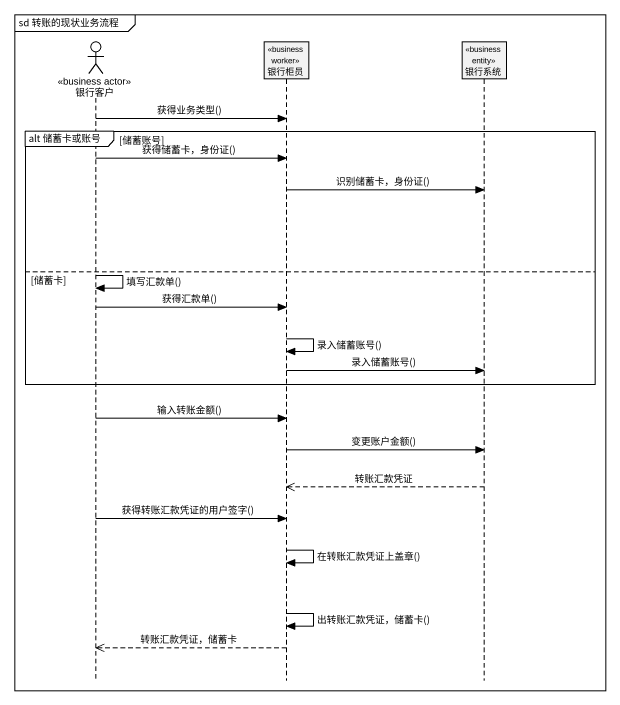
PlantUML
@startuml
mainframe sd 转账的现状业务流程
hide footbox
actor 银行客户 <<business actor>>
participant 银行柜员 <<business worker>>
participant 银行系统 <<business entity>>

银行客户 -> 银行柜员 : 获得业务类型()
group alt 储蓄卡或账号 [储蓄账号]
  银行客户 -> 银行柜员 : 获得储蓄卡，身份证()
  银行柜员 -> 银行系统 : 识别储蓄卡，身份证()
else 储蓄卡
  银行客户 -> 银行客户 : 填写汇款单()
  银行客户 -> 银行柜员 : 获得汇款单()
  银行柜员 -> 银行柜员 : 录入储蓄账号()
  银行柜员 -> 银行系统 : 录入储蓄账号()
end
银行客户 -> 银行柜员 : 输入转账金额()
银行柜员 -> 银行系统 : 变更账户金额()
银行系统 -->> 银行柜员 : 转账汇款凭证
银行客户 -> 银行柜员 : 获得转账汇款凭证的用户签字()
银行柜员 -> 银行柜员 : 在转账汇款凭证上盖章()
银行柜员 -> 银行柜员 : 出转账汇款凭证，储蓄卡()
银行柜员 -->> 银行客户 : 转账汇款凭证，储蓄卡
@enduml
